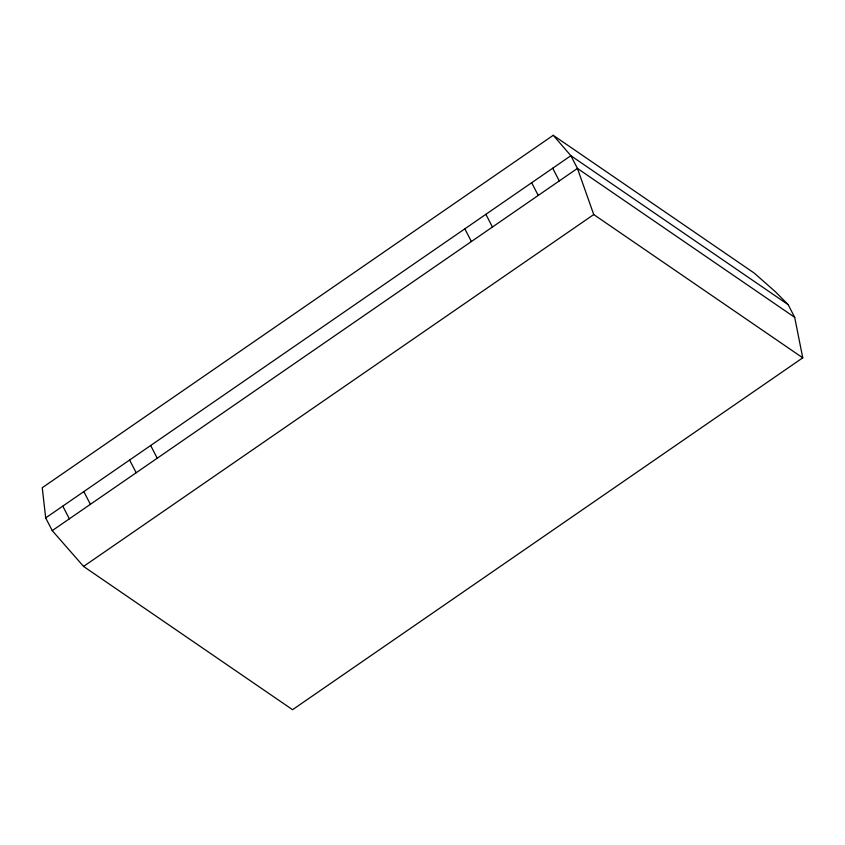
<?xml version="1.0" encoding="UTF-8"?>
<svg xmlns="http://www.w3.org/2000/svg" width="845" height="845" viewBox="0 0 845 845"><rect width="100%" height="100%" fill="white"/><g stroke="black" fill="none" stroke-linecap="round" stroke-linejoin="round"><path stroke-width="1.27" d="M553.243 135.306L42.25 487.723L45.683 517.911L52.242 530.628L83.56 566.425L292.56 709.694L802.75 357.826L794.691 317.35L788.131 304.633L775.414 291.757L754.258 273.104L553.243 135.306L570.871 155.702L577.431 168.408L593.739 214.556L802.75 357.826M45.683 517.911L570.871 155.702L788.131 304.633M52.242 530.628L577.431 168.408L794.691 317.35M83.56 566.425L593.739 214.556M552.714 168.218L559.274 180.936M531.663 182.731L538.223 195.448M485.886 214.313L492.445 227.02M464.834 228.826L471.394 241.543M150.663 445.505L157.223 458.222M129.612 460.029L136.172 472.735M83.835 491.6L90.394 504.317M62.783 506.113L69.343 518.83"/></g></svg>
